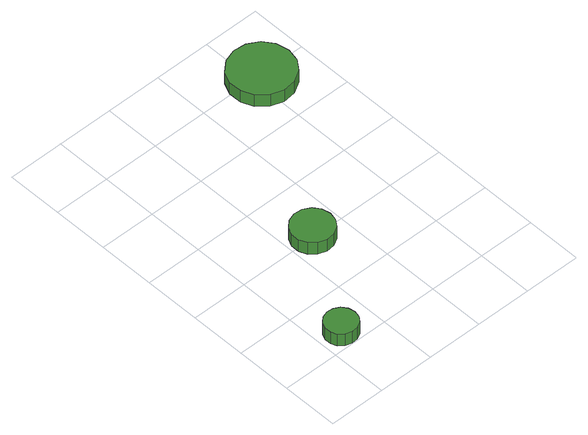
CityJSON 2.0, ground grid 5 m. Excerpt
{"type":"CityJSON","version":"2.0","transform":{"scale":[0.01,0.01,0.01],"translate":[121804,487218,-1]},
"CityObjects":{
"tree1":{"type":"SolitaryVegetationObject","attributes":{"function":"something"},"geometry":[{"type":"MultiSurface","lod":"1","boundaries":[[[0,1,2,3,4,5,6,7,8,9,10,11,12,13,14]],[[15,16,17,18,19,20,21,22,23,24,25,26,27,28,29]],[[0,29,28,1]],[[1,28,27,2]],[[2,27,26,3]],[[3,26,25,4]],[[4,25,24,5]],[[5,24,23,6]],[[6,23,22,7]],[[7,22,21,8]],[[8,21,20,9]],[[9,20,19,10]],[[10,19,18,11]],[[11,18,17,12]],[[12,17,16,13]],[[13,16,15,14]],[[14,15,29,0]]]}]},
"tree2":{"type":"SolitaryVegetationObject","attributes":{"function":"something"},"geometry":[{"type":"MultiSurface","lod":"1","boundaries":[[[30,31,32,33,34,35,36,37,38,39,40,41,42,43,44]],[[45,46,47,48,49,50,51,52,53,54,55,56,57,58,59]],[[30,59,58,31]],[[31,58,57,32]],[[32,57,56,33]],[[33,56,55,34]],[[34,55,54,35]],[[35,54,53,36]],[[36,53,52,37]],[[37,52,51,38]],[[38,51,50,39]],[[39,50,49,40]],[[40,49,48,41]],[[41,48,47,42]],[[42,47,46,43]],[[43,46,45,44]],[[44,45,59,30]]]}]},
"tree3":{"type":"SolitaryVegetationObject","attributes":{"function":"something"},"geometry":[{"type":"MultiSurface","lod":"1","boundaries":[[[60,61,62,63,64,65,66,67,68,69,70,71,72,73,74]],[[75,76,77,78,79,80,81,82,83,84,85,86,87,88,89]],[[60,89,88,61]],[[61,88,87,62]],[[62,87,86,63]],[[63,86,85,64]],[[64,85,84,65]],[[65,84,83,66]],[[66,83,82,67]],[[67,82,81,68]],[[68,81,80,69]],[[69,80,79,70]],[[70,79,78,71]],[[71,78,77,72]],[[72,77,76,73]],[[73,76,75,74]],[[74,75,89,60]]]}]}
},
"vertices":[
[334,146,188],[322,204,188],[287,252,188],[236,281,188],[178,287,188],[122,269,188],[78,230,188],[54,176,188],[54,117,188],[78,63,188],[122,24,188],[178,6,188],[236,12,188],[287,41,188],[322,89,188],[322,89,63],[287,41,63],[236,12,63],[178,6,63],[122,24,63],[78,63,63],[54,117,63],[54,176,63],[78,230,63],[122,269,63],[178,287,63],[236,281,63],[287,252,63],[322,204,63],[334,146,63],
[885,1000,206],[870,1074,206],[825,1136,206],[759,1174,206],[683,1182,206],[610,1158,206],[554,1107,206],[523,1038,206],[523,962,206],[554,892,206],[610,841,206],[683,817,206],[759,825,206],[825,863,206],[870,925,206],[870,925,81],[825,863,81],[759,825,81],[683,817,81],[610,841,81],[554,892,81],[523,962,81],[523,1038,81],[554,1107,81],[610,1158,81],[683,1182,81],[759,1174,81],[825,1136,81],[870,1074,81],[885,1000,81],
[1794,2418,240],[1770,2532,240],[1702,2626,240],[1601,2684,240],[1486,2696,240],[1376,2660,240],[1289,2583,240],[1242,2477,240],[1242,2360,240],[1289,2254,240],[1376,2177,240],[1486,2141,240],[1601,2153,240],[1702,2211,240],[1770,2305,240],[1770,2305,115],[1702,2211,115],[1601,2153,115],[1486,2141,115],[1376,2177,115],[1289,2254,115],[1242,2360,115],[1242,2477,115],[1289,2583,115],[1376,2660,115],[1486,2696,115],[1601,2684,115],[1702,2626,115],[1770,2532,115],[1794,2418,115]
]}
